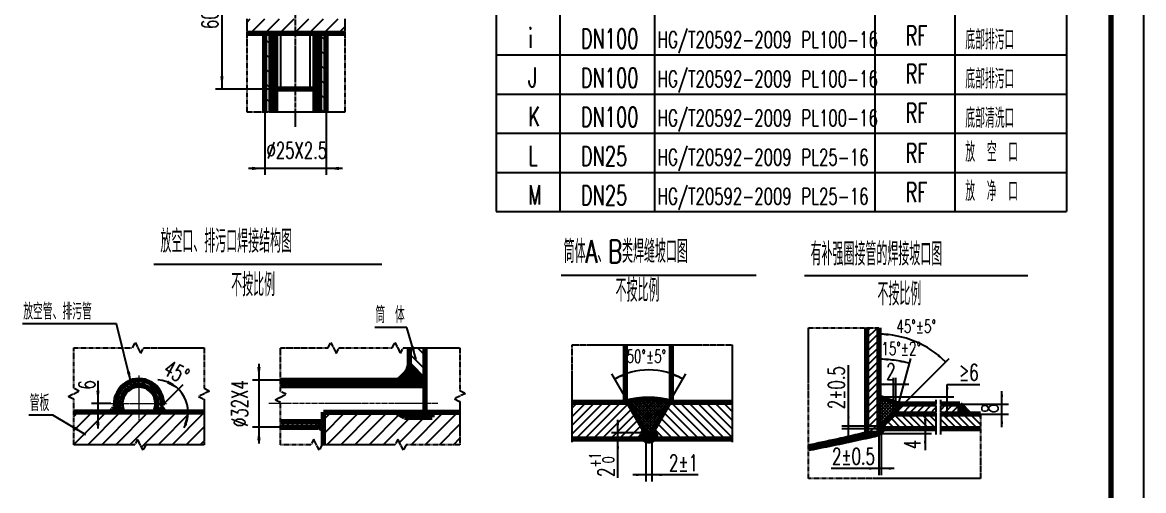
# Model space of a CAD drawing. Header units: millimetres. Extents: x -5940 to 5940, y -8410 to 8410.
# Drawn here: x -932 to 5940, y -3054 to -185 of the extents above; entities that cross this region are included whole.
import ezdxf

# ---------------------------------------------------------------- set-up
doc = ezdxf.new("R2010")
doc.units = ezdxf.units.MM
doc.linetypes.add('EB_DASHDOT', pattern=[39, 30, -3, 3, -3])
doc.linetypes.add('EB_DASHDOTDOT', pattern=[45, 30, -3, 3, -3, 3, -3])
doc.layers.get('0').update_dxf_attribs({"lineweight": 0})
for name, color, linetype, lineweight in [('3中心线层', 1, 'EB_DASHDOT', 0), ('5剖面线层', 2, 'Continuous', 0), ('CAXA0', 7, 'Continuous', 70), ('CAXA1', 1, 'EB_DASHDOT', 25), ('CAXA3', 4, 'Continuous', 25), ('CAXA4', 3, 'Continuous', 25), ('CAXA5', 51, 'Continuous', 25), ('CAXA7', 150, 'EB_DASHDOTDOT', 25)]:
    doc.layers.add(name, color=color, linetype=linetype, lineweight=lineweight)
doc.styles.add('机械', font='txt', dxfattribs={"width": 0.667, "bigfont": 'gbcbig.shx'})
doc.dimstyles.new('机械(4)', dxfattribs={"dimscale": 20, "dimtxt": 4, "dimasz": 3, "dimexe": 2, "dimexo": 0, "dimtad": 1, "dimdec": 1, "dimdsep": 46, "dimtxsty": '机械', "dimcen": 0, "dimdle": 4, "dimclrd": 256, "dimclre": 256, "dimclrt": 3, "dimaunit": 1, "dimazin": 2, "dimtfac": 1, "dimtdec": 3, "dimtmove": 0, "dimatfit": 3, "dimfxl": 0, "dimtolj": 1, "dimtzin": 0, "dimarcsym": 0})
doc.dimstyles.new('机械(5)', dxfattribs={"dimscale": 20, "dimtxt": 5, "dimasz": 4, "dimexe": 2, "dimexo": 0, "dimtad": 1, "dimdec": 1, "dimdsep": 46, "dimtxsty": '机械', "dimcen": 0, "dimdle": 5, "dimclrd": 256, "dimclre": 256, "dimclrt": 3, "dimazin": 2, "dimtfac": 1, "dimtdec": 3, "dimtmove": 0, "dimatfit": 3, "dimfxl": 0, "dimtolj": 1, "dimtzin": 0, "dimarcsym": 0})

# ---------------------------------------------------------------- blocks, each defined once
blk = doc.blocks.new('CAXBLOCK15', base_point=(-6427.1, -7321.5))
at = {"layer": '5剖面线层', "linetype": 'Continuous', "lineweight": 0}
for p, q in [((884.6, -2665.8), (883.5, -2664.7)), ((887.7, -2666.7), (913.1, -2641.3)), ((897.6, -2670.2), (887.8, -2660.4)), ((913.1, -2677.1), (892.1, -2656.1)), ((894.2, -2668.8), (913.1, -2649.9)), ((913.1, -2668.4), (896.4, -2651.8)), ((900.2, -2671.4), (913.1, -2658.5)), ((913.1, -2659.8), (900.7, -2647.4)), ((913.1, -2651.2), (905, -2643.1)), ((905.4, -2674.8), (913.1, -2667.1)), ((913.1, -2642.6), (909.3, -2638.8)), ((910.1, -2678.8), (913.1, -2675.8))]:
    blk.add_line(p, q, dxfattribs=at)
blk = doc.blocks.new('CAXBLOCK16')
at = {"layer": 'CAXA0', "color": 0, "linetype": 'Continuous', "lineweight": 25}
for p, q in [((658, -2410.9), (650.9, -2403.9)), ((686.7, -2410.9), (653.1, -2377.3)), ((715.4, -2410.9), (681.8, -2377.3)), ((744.2, -2410.9), (710.6, -2377.3)), ((772.9, -2410.9), (739.3, -2377.3)), ((801.7, -2410.9), (768.1, -2377.3)), ((830.4, -2410.9), (796.8, -2377.3)), ((859.1, -2410.9), (825.5, -2377.3)), ((887.9, -2410.9), (854.3, -2377.3)), ((916.6, -2410.9), (883, -2377.3)), ((945.3, -2410.9), (911.7, -2377.3)), ((974.1, -2410.9), (940.5, -2377.3)), ((1002.8, -2410.9), (969.2, -2377.3)), ((1031.6, -2410.9), (998, -2377.3)), ((1060.3, -2410.9), (1026.7, -2377.3)), ((1089, -2410.9), (1055.4, -2377.3)), ((1117.8, -2410.9), (1084.2, -2377.3)), ((1146.5, -2410.9), (1112.9, -2377.3)), ((1175.2, -2410.9), (1141.6, -2377.3)), ((1204, -2410.9), (1170.4, -2377.3)), ((1232.7, -2410.9), (1199.1, -2377.3)), ((1261.4, -2410.9), (1227.8, -2377.3)), ((1290.2, -2410.9), (1256.6, -2377.3)), ((1318.9, -2410.9), (1285.3, -2377.3)), ((1347.7, -2410.9), (1314.1, -2377.3)), ((1376.4, -2410.9), (1342.8, -2377.3)), ((1405.1, -2410.9), (1371.5, -2377.3)), ((1433.9, -2410.9), (1400.3, -2377.3)), ((1462.6, -2410.9), (1429, -2377.3)), ((1491.3, -2410.9), (1457.7, -2377.3)), ((1520.1, -2410.9), (1486.5, -2377.3)), ((1537.1, -2399.2), (1515.2, -2377.3)), ((682.5, -2665.3), (650.9, -2633.8)), ((653.7, -2665.3), (650.9, -2662.5)), ((711.2, -2665.3), (677.6, -2631.7)), ((740, -2665.3), (706.4, -2631.7)), ((768.7, -2665.3), (735.1, -2631.7)), ((797.4, -2665.3), (763.8, -2631.7)), ((826.2, -2665.3), (792.6, -2631.7)), ((854.9, -2665.3), (821.3, -2631.7)), ((883.2, -2664.9), (850, -2631.7)), ((897.6, -2650.6), (878.8, -2631.7)), ((912, -2636.2), (907.5, -2631.7))]:
    blk.add_line(p, q, dxfattribs=at)
blk = doc.blocks.new('*D35')
at = {"layer": 'CAXA4', "linetype": 'Continuous', "lineweight": 25}
blk.add_hatch(color=131, dxfattribs=at).paths.add_polyline_path([(1481.3, -2250.3), (1468.7, -2170.6), (1449.4, -2176.2)], flags=0)
at = {"layer": 'CAXA4', "color": 131, "linetype": 'Continuous', "lineweight": 25}
for p, q in [((1424.9, -2055.4), (1227.5, -2055.4)), ((1481.3, -2250.3), (1424.9, -2055.4))]:
    blk.add_line(p, q, dxfattribs=at)
at = {"layer": 'CAXA4', "color": 3, "linetype": 'Continuous', "lineweight": 25, "insert": (1232.5, -1926.8), "char_height": 100, "attachment_point": 1, "style": '机械'}
blk.add_mtext('筒 体', dxfattribs=at)
blk = doc.blocks.new('*D36')
at = {"layer": 'CAXA4', "linetype": 'Continuous', "lineweight": 25}
for points in [[(518, -2377.3), (508, -2297.3), (528, -2297.3)], [(518, -2665.3), (508, -2745.3), (528, -2745.3)]]:
    blk.add_hatch(color=131, dxfattribs=at).paths.add_polyline_path(points, flags=0)
at = {"layer": 'CAXA4', "color": 131, "linetype": 'Continuous', "lineweight": 25}
for p, q in [((518, -2277.3), (518, -2765.3)), ((650.9, -2377.3), (478, -2377.3)), ((882.8, -2665.3), (478, -2665.3))]:
    blk.add_line(p, q, dxfattribs=at)
at = {"layer": 'CAXA4', "color": 3, "linetype": 'Continuous', "lineweight": 25, "insert": (349.9, -2664.5), "char_height": 100, "attachment_point": 1, "rotation": 90, "style": '机械'}
blk.add_mtext('{%%C}32X4', dxfattribs=at)
blk = doc.blocks.new('CAXBLOCK17')
at = {"layer": 'CAXA0', "color": 0, "linetype": 'Continuous', "lineweight": 25}
for p, q in [((913.1, -2707.8), (1046.7, -2574.1)), ((913.1, -2621.5), (960.5, -2574.1)), ((934.2, -2772.8), (1132.9, -2574.1)), ((1020.4, -2772.8), (1219.1, -2574.1)), ((1106.6, -2772.8), (1305.3, -2574.1)), ((1192.8, -2772.8), (1379.2, -2586.5)), ((1279.1, -2772.8), (1447.4, -2604.5)), ((1379.4, -2758.7), (1533.6, -2604.5)), ((1451.5, -2772.8), (1650.2, -2574.1)), ((1537.7, -2772.8), (1736.4, -2574.1)), ((1623.9, -2772.8), (1750.3, -2646.4)), ((1710.1, -2772.8), (1750.3, -2732.6))]:
    blk.add_line(p, q, dxfattribs=at)
blk = doc.blocks.new('CAXBLOCK18', base_point=(-6601.2, -7321.5))
at = {"layer": '5剖面线层', "linetype": 'Continuous', "lineweight": 0}
for p, q in [((-392.2, -2574.1), (-355.3, -2537.2)), ((-383.6, -2574.1), (-351, -2541.5)), ((-329.5, -2574.1), (-365, -2538.6)), ((-364.6, -2537.9), (-359.6, -2532.9)), ((-320.9, -2574.1), (-362.1, -2532.9)), ((-116.3, -2574.1), (-73.8, -2531.6)), ((-107.7, -2574.1), (-70.9, -2537.3)), ((-45, -2574.1), (-80.9, -2538.2)), ((-68.4, -2542.1), (-76.6, -2533.9)), ((-389.9, -2574.1), (-391.4, -2572.5)), ((-381.2, -2574.1), (-387.1, -2568.3)), ((-372.6, -2574.1), (-382.9, -2563.9)), ((-364, -2574.1), (-378.8, -2559.3)), ((-375, -2574.1), (-346.7, -2545.8)), ((-355.4, -2574.1), (-374.9, -2554.6)), ((-346.8, -2574.1), (-371.3, -2549.6)), ((-338.1, -2574.1), (-368, -2544.3)), ((-366.3, -2574.1), (-342.4, -2550.1)), ((-357.7, -2574.1), (-338, -2554.4)), ((-349.1, -2574.1), (-333.7, -2558.8)), ((-340.5, -2574.1), (-329.4, -2563.1)), ((-331.9, -2574.1), (-325.1, -2567.4)), ((-323.2, -2574.1), (-320.8, -2571.7)), ((-114, -2574.1), (-115.4, -2572.7)), ((-105.4, -2574.1), (-111.1, -2568.4)), ((-96.8, -2574.1), (-106.8, -2564.1)), ((-88.1, -2574.1), (-102.5, -2559.8)), ((-99.1, -2574.1), (-67.9, -2543)), ((-79.5, -2574.1), (-98.2, -2555.5)), ((-70.9, -2574.1), (-93.9, -2551.1)), ((-90.5, -2574.1), (-64.7, -2548.4)), ((-62.3, -2574.1), (-89.6, -2546.8)), ((-53.6, -2574.1), (-85.2, -2542.5)), ((-81.9, -2574.1), (-61.2, -2553.5)), ((-73.2, -2574.1), (-57.4, -2558.3)), ((-64.6, -2574.1), (-53.4, -2562.9)), ((-56, -2574.1), (-49.1, -2567.2)), ((-47.4, -2574.1), (-44.8, -2571.5))]:
    blk.add_line(p, q, dxfattribs=at)
blk = doc.blocks.new('CAXBLOCK19')
at = {"layer": 'CAXA0', "color": 0, "linetype": 'Continuous', "lineweight": 25}
for p, q in [((-617.4, -2772.7), (-418.9, -2574.1)), ((-617.4, -2686.5), (-505.1, -2574.1)), ((-617.4, -2600.3), (-591.3, -2574.1)), ((-531.4, -2772.8), (-332.6, -2574.1)), ((-445.2, -2772.8), (-246.4, -2574.1)), ((-358.9, -2772.8), (-160.2, -2574.1)), ((-272.7, -2772.8), (-74, -2574.1)), ((-201.5, -2787.8), (12.2, -2574.1)), ((-100.3, -2772.8), (98.4, -2574.1)), ((-14.1, -2772.8), (182.2, -2576.5)), ((72.1, -2772.8), (182.2, -2662.7)), ((158.3, -2772.8), (182.2, -2748.9))]:
    blk.add_line(p, q, dxfattribs=at)
blk = doc.blocks.new('CAXBLOCK20')
at = {"layer": 'CAXA0', "color": 0, "linetype": 'Continuous', "lineweight": 25}
for p, q in [((-274.5, -2426.7), (-298.8, -2402.4)), ((-255.1, -2417.5), (-280.7, -2391.9)), ((-231.9, -2411.9), (-260.1, -2383.7)), ((-217.6, -2397.4), (-236.5, -2378.6)), ((-203.2, -2411.9), (-217.6, -2397.4)), ((-157.8, -2428.5), (-208.7, -2377.6)), ((-80.6, -2477), (-173.3, -2384.3)), ((-324.1, -2492.1), (-350.5, -2465.8)), ((-316.1, -2471.4), (-340.8, -2446.7)), ((-304.9, -2453.8), (-328.8, -2429.9)), ((-291.1, -2438.9), (-314.9, -2415.1)), ((-73.9, -2512.4), (-124.8, -2461.5)), ((-352.4, -2521.3), (-361.3, -2512.4)), ((-327.9, -2517), (-357.6, -2487.4)), ((-324.4, -2549.3), (-352.4, -2521.3)), ((-93.7, -2521.3), (-108.2, -2506.9)), ((-93.3, -2550.5), (-108.1, -2535.6)), ((-78.9, -2536.2), (-93.7, -2521.3)), ((-107.6, -2564.9), (-113.8, -2558.8))]:
    blk.add_line(p, q, dxfattribs=at)
blk = doc.blocks.new('*D41')
at = {"layer": 'CAXA4', "linetype": 'Continuous', "lineweight": 25}
for points in [[(24.9, -2432.9), (-37.6, -2379.8), (-45.1, -2398.3)], [(83.3, -2574.1), (76.7, -2655.9), (58.3, -2648.1)]]:
    blk.add_hatch(color=131, dxfattribs=at).paths.add_polyline_path(points, flags=0)
at = {"layer": 'CAXA4', "color": 131, "linetype": 'Continuous', "lineweight": 25}
blk.add_line((-73.8, -2531.6), (53.1, -2404.6), dxfattribs=at)
blk.add_arc((-116.3, -2574.1), 199.7, 331.30658, 85.50736, dxfattribs=at)
at = {"layer": 'CAXA4', "color": 3, "linetype": 'Continuous', "lineweight": 25, "insert": (-29.3, -2248.6), "char_height": 100, "attachment_point": 1, "rotation": 331.5522, "style": '机械'}
blk.add_mtext('45{%%D}', dxfattribs=at)
blk = doc.blocks.new('*D42')
at = {"layer": 'CAXA4', "linetype": 'Continuous', "lineweight": 25}
blk.add_hatch(color=131, dxfattribs=at).paths.add_polyline_path([(-542.8, -2711.7), (-606.3, -2662), (-616.6, -2679.2)], flags=0)
at = {"layer": 'CAXA4', "color": 131, "linetype": 'Continuous', "lineweight": 25}
for p, q in [((-744.3, -2591.2), (-891.6, -2591.2)), ((-542.8, -2711.7), (-744.3, -2591.2))]:
    blk.add_line(p, q, dxfattribs=at)
at = {"layer": 'CAXA4', "color": 3, "linetype": 'Continuous', "lineweight": 25, "insert": (-886.6, -2467), "char_height": 100, "attachment_point": 1, "style": '机械'}
blk.add_mtext('管板', dxfattribs=at)
blk = doc.blocks.new('*D43')
at = {"layer": 'CAXA4', "linetype": 'Continuous', "lineweight": 25}
for points in [[(-468.7, -2521.3), (-478.7, -2441.3), (-458.7, -2441.3)], [(-468.7, -2574.1), (-478.7, -2654.1), (-458.7, -2654.1)]]:
    blk.add_hatch(color=131, dxfattribs=at).paths.add_polyline_path(points, flags=0)
at = {"layer": 'CAXA4', "color": 131, "linetype": 'Continuous', "lineweight": 25}
for p, q in [((-468.7, -2382.5), (-468.7, -2674.1)), ((-390.4, -2521.3), (-508.7, -2521.3)), ((-617.4, -2574.1), (-428.7, -2574.1))]:
    blk.add_line(p, q, dxfattribs=at)
at = {"layer": 'CAXA4', "color": 3, "linetype": 'Continuous', "lineweight": 25, "insert": (-585.8, -2435.1), "char_height": 100, "attachment_point": 1, "rotation": 90, "style": '机械'}
blk.add_mtext('6', dxfattribs=at)
blk = doc.blocks.new('CAXBLOCK21', base_point=(-6427.1, -7321.5))
at = {"layer": '5剖面线层', "linetype": 'Continuous', "lineweight": 0}
for p, q in [((1383.9, -2377.3), (1458.9, -2302.4)), ((1392.6, -2377.3), (1463.2, -2306.7)), ((1401.2, -2377.3), (1467.5, -2311)), ((1409.8, -2377.3), (1471.8, -2315.3)), ((1415.9, -2336.8), (1454.6, -2298)), ((1458.2, -2377.3), (1416.6, -2335.7)), ((1418.4, -2377.3), (1476.1, -2319.6)), ((1466.8, -2377.3), (1420.2, -2330.7)), ((1475.5, -2377.3), (1423.4, -2325.3)), ((1484.1, -2377.3), (1426.6, -2319.8)), ((1427, -2377.3), (1480.5, -2323.9)), ((1428.7, -2315.4), (1450.3, -2293.7)), ((1492.7, -2377.3), (1429.3, -2313.9)), ((1501.3, -2377.3), (1432.1, -2308.1)), ((1509.9, -2377.3), (1434.4, -2301.8)), ((1435, -2300.4), (1446, -2289.4)), ((1435.7, -2377.3), (1484.8, -2328.2)), ((1518.6, -2377.3), (1436.8, -2295.6)), ((1527.2, -2377.3), (1439.2, -2289.4)), ((1440.4, -2286.4), (1441.7, -2285.1)), ((1444.3, -2377.3), (1489.1, -2332.5)), ((1375.3, -2377.3), (1386, -2366.6)), ((1380.6, -2377.3), (1377.2, -2373.9)), ((1389.2, -2377.3), (1381.9, -2370)), ((1397.9, -2377.3), (1386.6, -2366.1)), ((1406.5, -2377.3), (1391.2, -2362)), ((1415.1, -2377.3), (1395.8, -2358)), ((1423.7, -2377.3), (1400.3, -2353.9)), ((1432.4, -2377.3), (1404.7, -2349.6)), ((1441, -2377.3), (1408.8, -2345.2)), ((1449.6, -2377.3), (1412.8, -2340.5)), ((1452.9, -2377.3), (1493.4, -2336.8)), ((1461.5, -2377.3), (1497.7, -2341.2)), ((1470.1, -2377.3), (1502, -2345.5)), ((1478.8, -2377.3), (1506.3, -2349.8)), ((1487.4, -2377.3), (1510.6, -2354.1)), ((1496, -2377.3), (1514.9, -2358.4)), ((1504.6, -2377.3), (1519.2, -2362.7)), ((1513.3, -2377.3), (1523.6, -2367)), ((1521.9, -2377.3), (1527.9, -2371.3)), ((1530.5, -2377.3), (1532.2, -2375.6))]:
    blk.add_line(p, q, dxfattribs=at)
blk = doc.blocks.new('CAXBLOCK22')
at = {"layer": 'CAXA0', "color": 0, "linetype": 'Continuous', "lineweight": 25}
for p, q in [((1537.1, -2226.8), (1490.6, -2180.2)), ((1537.1, -2313), (1441.1, -2217))]:
    blk.add_line(p, q, dxfattribs=at)
blk = doc.blocks.new('*D47')
at = {"layer": 'CAXA4', "linetype": 'Continuous', "lineweight": 25}
for points in [[(554.6, -1079.9), (474.6, -1069.9), (474.6, -1089.9)], [(929.6, -1079.9), (1009.6, -1069.9), (1009.6, -1089.9)]]:
    blk.add_hatch(color=131, dxfattribs=at).paths.add_polyline_path(points, flags=0)
at = {"layer": 'CAXA4', "color": 131, "linetype": 'Continuous', "lineweight": 25}
for p, q in [((554.6, -734), (554.6, -1119.9)), ((929.6, -734), (929.6, -1119.9)), ((1029.6, -1079.9), (454.6, -1079.9))]:
    blk.add_line(p, q, dxfattribs=at)
at = {"layer": 'CAXA4', "color": 3, "linetype": 'Continuous', "lineweight": 25, "insert": (564.5, -919.8), "char_height": 100, "attachment_point": 1, "rotation": 0.00061, "style": '机械'}
blk.add_mtext('{%%C}25X2.5', dxfattribs=at)
blk = doc.blocks.new('CAXBLOCK23')
at = {"layer": 'CAXA0', "color": 0, "linetype": 'Continuous', "lineweight": 25}
for p, q in [((443.6, -185), (464.6, -164)), ((464.4, -254), (554.4, -164)), ((554.2, -254), (644.2, -164)), ((644, -254), (734, -164)), ((742.1, -245.8), (823.8, -164)), ((823.6, -254), (913.6, -164)), ((913.4, -254), (1003.4, -164)), ((733.8, -254), (742.1, -245.8)), ((1003.2, -254), (1046.3, -210.9))]:
    blk.add_line(p, q, dxfattribs=at)
blk = doc.blocks.new('CAXBLOCK24')
at = {"layer": 'CAXA0', "color": 0, "linetype": 'Continuous', "lineweight": 25}
for p, q in [((929.6, -300.9), (892.1, -263.4)), ((592.1, -322.7), (554.6, -285.2)), ((592.1, -412.5), (554.6, -375)), ((929.6, -390.7), (892.1, -353.2)), ((592.1, -502.3), (554.6, -464.8)), ((929.6, -480.6), (892.1, -443.1)), ((929.6, -570.4), (892.1, -532.9)), ((592.1, -592.1), (554.6, -554.6)), ((592.1, -681.9), (554.6, -644.4)), ((929.6, -660.2), (892.1, -622.7)), ((913.6, -734), (892.1, -712.5))]:
    blk.add_line(p, q, dxfattribs=at)
blk = doc.blocks.new('CAXBLOCK25', base_point=(5740, -8210))
at = {"layer": 'CAXA0', "linetype": 'Continuous', "lineweight": 70}
blk.add_line((5740, 8210), (5740, -8210), dxfattribs=at)
at = {"layer": 'CAXA3', "linetype": 'Continuous', "lineweight": 25}
blk.add_line((5940, 8410), (5940, -8410), dxfattribs=at)
blk = doc.blocks.new('*D103')
at = {"layer": 'CAXA4', "linetype": 'Continuous', "lineweight": 25}
for points in [[(291.3, 248.5), (281.3, 168.5), (301.3, 168.5)], [(291.3, -595), (281.3, -515), (301.3, -515)]]:
    blk.add_hatch(color=131, dxfattribs=at).paths.add_polyline_path(points, flags=0)
at = {"layer": 'CAXA4', "color": 131, "linetype": 'Continuous', "lineweight": 25}
for p, q in [((652.1, 248.5), (251.3, 248.5)), ((291.3, 248.5), (291.3, -595)), ((622.1, -595), (251.3, -595))]:
    blk.add_line(p, q, dxfattribs=at)
at = {"layer": 'CAXA4', "color": 3, "linetype": 'Continuous', "lineweight": 25, "insert": (167.7, -225.9), "char_height": 100, "attachment_point": 1, "rotation": 89.99971, "style": '机械'}
blk.add_mtext('60', dxfattribs=at)
blk = doc.blocks.new('*D452')
at = {"layer": 'CAXA4', "linetype": 'Continuous', "lineweight": 25}
blk.add_hatch(color=131, dxfattribs=at).paths.add_polyline_path([(-262.7, -2403.8), (-272.5, -2323.7), (-291.9, -2328.6)], flags=0)
at = {"layer": 'CAXA4', "color": 131, "linetype": 'Continuous', "lineweight": 25}
for p, q in [((-355.7, -2032.4), (-931.5, -2032.4)), ((-262.7, -2403.8), (-355.7, -2032.4))]:
    blk.add_line(p, q, dxfattribs=at)
at = {"layer": 'CAXA4', "color": 3, "linetype": 'Continuous', "lineweight": 25, "insert": (-926.5, -1906.6), "char_height": 100, "attachment_point": 1, "style": '机械'}
blk.add_mtext('放空管、排污管', dxfattribs=at)
blk = doc.blocks.new('CAXBLOCK350')
at = {"layer": 'CAXA0', "color": 0, "linetype": 'Continuous', "lineweight": 25}
for p, q in [((2437.6, -2706.6), (2632.1, -2512.1)), ((2437.6, -2653.6), (2579.1, -2512.1)), ((2437.6, -2600.5), (2526, -2512.1)), ((2437.6, -2547.5), (2473, -2512.1)), ((2460.1, -2737.1), (2685.1, -2512.1)), ((2513.2, -2737.1), (2738.2, -2512.1)), ((2566.2, -2737.1), (2784.4, -2518.9)), ((2619.2, -2737.1), (2803.9, -2552.5)), ((2672.3, -2737.1), (2823.3, -2586.1)), ((2725.3, -2737.1), (2842.7, -2619.7)), ((2778.3, -2737.1), (2862.1, -2653.3)), ((2831.4, -2737.1), (2870.1, -2698.4)), ((2877.7, -2690.7), (2881.5, -2687))]:
    blk.add_line(p, q, dxfattribs=at)
blk = doc.blocks.new('CAXBLOCK351')
at = {"layer": 'CAXA0', "color": 0, "linetype": 'Continuous', "lineweight": 25}
for p, q in [((3018, -2540.7), (3214.4, -2737.1)), ((3042.4, -2512.1), (3267.4, -2737.1)), ((3095.5, -2512.1), (3320.5, -2737.1)), ((3148.5, -2512.1), (3373.5, -2737.1)), ((3201.5, -2512.1), (3418.3, -2728.9)), ((3254.6, -2512.1), (3418.3, -2675.9)), ((3307.6, -2512.1), (3418.3, -2622.8)), ((3360.6, -2512.1), (3418.3, -2569.8)), ((3413.6, -2512.1), (3418.3, -2516.8)), ((2979.2, -2608), (3108.3, -2737.1)), ((2998.6, -2574.3), (3161.4, -2737.1)), ((2940.4, -2675.2), (3002.3, -2737.1)), ((2959.8, -2641.6), (3055.3, -2737.1)), ((2944.4, -2732.3), (2949.2, -2737.1))]:
    blk.add_line(p, q, dxfattribs=at)
blk = doc.blocks.new('CAXBLOCK352')
at = {"layer": 'CAXA0', "color": 0, "linetype": 'Continuous', "lineweight": 25}
for p, q in [((2775, -2512.1), (2778.4, -2508.7)), ((2941.9, -2672.5), (2778.2, -2508.8)), ((2784.7, -2519.3), (2800, -2504)), ((2790.8, -2530), (2820.4, -2500.4)), ((2948.1, -2661.8), (2791.9, -2505.7)), ((2797, -2540.6), (2840, -2497.7)), ((2803.2, -2551.3), (2858.8, -2495.7)), ((2954.2, -2651.2), (2805.9, -2502.9)), ((2809.3, -2562), (2876.9, -2494.5)), ((2815.5, -2572.7), (2894.3, -2493.8)), ((2960.4, -2640.5), (2820.3, -2500.4)), ((2821.7, -2583.3), (2911.3, -2493.7)), ((2827.8, -2594), (2927.7, -2494.1)), ((2834, -2604.7), (2943.7, -2495)), ((2966.6, -2629.8), (2835, -2498.3)), ((2840.2, -2615.4), (2959.2, -2496.3)), ((2846.3, -2626), (2974.3, -2498)), ((2972.7, -2619.1), (2850.1, -2496.5)), ((2852.5, -2636.7), (2989.1, -2500.1)), ((2858.6, -2647.4), (3003.5, -2502.5)), ((2864.8, -2658.1), (3017.6, -2505.2)), ((2978.9, -2608.5), (2865.6, -2495.2)), ((2871, -2668.7), (3031.4, -2508.3)), ((2877.1, -2679.4), (3021, -2535.5)), ((2985.1, -2597.8), (2881.5, -2494.2)), ((2991.2, -2587.1), (2897.9, -2493.7)), ((2997.4, -2576.4), (2914.7, -2493.8)), ((3003.6, -2565.8), (2932.1, -2494.3)), ((3009.7, -2555.1), (2950.1, -2495.5)), ((3015.9, -2544.4), (2968.8, -2497.3)), ((3022, -2533.7), (2988.2, -2499.9)), ((3028.2, -2523.1), (3008.6, -2503.4)), ((3034.4, -2512.4), (3029.9, -2508)), ((3044.4, -2512.1), (3044.9, -2511.7)), ((2935.8, -2683.2), (2802.2, -2549.7)), ((2929.6, -2693.9), (2825.2, -2589.5)), ((2883.3, -2690.1), (2998, -2575.4)), ((2926.3, -2707.4), (2848.2, -2629.3)), ((2926.3, -2724.2), (2871.2, -2669.2)), ((2888.8, -2701.4), (2975, -2615.2)), ((2888.8, -2718.3), (2952, -2655)), ((2888.6, -2737.1), (2865, -2713.5)), ((2866, -2707.4), (2883.3, -2690.1)), ((2866.4, -2723.8), (2888.8, -2701.4)), ((2888.8, -2720.4), (2868.8, -2700.4)), ((2872.6, -2734.4), (2888.8, -2718.3)), ((2888.8, -2703.6), (2876.7, -2691.5)), ((2882, -2741.9), (2886.8, -2737.1)), ((2886.8, -2737.1), (2888.8, -2735.1)), ((2899.9, -2748.4), (2888.6, -2737.1)), ((2888.8, -2735.1), (2929, -2694.9)), ((2922.3, -2737.1), (2888.8, -2703.6)), ((2905.5, -2737.1), (2888.8, -2720.4)), ((2893.7, -2747), (2903.6, -2737.1)), ((2903.6, -2737.1), (2926.3, -2714.4)), ((2916.6, -2748.2), (2905.5, -2737.1)), ((2908.6, -2749), (2920.5, -2737.1)), ((2920.5, -2737.1), (2926.3, -2731.3)), ((2929.3, -2744.1), (2922.3, -2737.1)), ((2926.3, -2714.4), (2943.9, -2696.8)), ((2947, -2728.1), (2926.3, -2707.4)), ((2926.3, -2731.3), (2949.4, -2708.1)), ((2939.1, -2737.1), (2926.3, -2724.2)), ((2929, -2694.9), (2934.7, -2689.2)), ((2950.2, -2714.5), (2929.6, -2693.9)), ((2931.4, -2743), (2937.3, -2737.1)), ((2937.3, -2737.1), (2947.7, -2726.7)), ((2939.6, -2737.5), (2939.1, -2737.1))]:
    blk.add_line(p, q, dxfattribs=at)
blk = doc.blocks.new('CAXBLOCK353')
at = {"layer": 'CAXA4', "color": 3, "attachment_point": 1, "rotation": 90, "style": '机械'}
for s, insert, char_height in [('+1', (2542.9, -2913.2), 70.71), ('0', (2623.7, -2885.9), 70.7), ('2', (2594.4, -2970.8), 100)]:
    blk.add_mtext(s, dxfattribs=dict(at, insert=insert, char_height=char_height))
blk = doc.blocks.new('*D482')
at = {"layer": 'CAXA4', "linetype": 'Continuous', "lineweight": 25}
for points in [[(2718, -2699.6), (2725.5, -2639.6), (2710.5, -2639.6)], [(2718, -2737.1), (2725.5, -2797.1), (2710.5, -2797.1)]]:
    blk.add_hatch(color=131, dxfattribs=at).paths.add_polyline_path(points, flags=0)
at = {"layer": 'CAXA4', "color": 131, "linetype": 'Continuous', "lineweight": 25}
for p, q in [((2718, -2975.8), (2718, -2619.6)), ((2888.8, -2699.6), (2678, -2699.6)), ((2888.8, -2737.1), (2678, -2737.1))]:
    blk.add_line(p, q, dxfattribs=at)
at = {"layer": 'CAXA4', "color": 3, "linetype": 'Continuous', "lineweight": 25}
blk.add_blockref('CAXBLOCK353', (0, 0), dxfattribs=at)
blk = doc.blocks.new('CAXBLOCK354')
at = {"layer": 'CAXA4', "insert": (2771, -2191.3), "char_height": 80, "attachment_point": 1, "style": '机械'}
blk.add_mtext('50{%%D}{%%P}5{%%D}', dxfattribs=at)
blk = doc.blocks.new('CAXBLOCK355')
at = {"layer": 'CAXA4', "color": 3, "insert": (3031.4, -2834.4), "char_height": 100, "attachment_point": 1, "style": '机械'}
blk.add_mtext('2{%%P}1', dxfattribs=at)
blk = doc.blocks.new('*D485')
at = {"layer": 'CAXA4', "linetype": 'Continuous', "lineweight": 25}
for points in [[(2888.8, -2958), (2828.8, -2950.5), (2828.8, -2965.5)], [(2926.3, -2958), (2986.3, -2950.5), (2986.3, -2965.5)]]:
    blk.add_hatch(color=131, dxfattribs=at).paths.add_polyline_path(points, flags=0)
at = {"layer": 'CAXA4', "color": 131, "linetype": 'Continuous', "lineweight": 25}
for p, q in [((2888.8, -2699.6), (2888.8, -2998)), ((2926.3, -2699.6), (2926.3, -2998)), ((3209.9, -2958), (2808.8, -2958))]:
    blk.add_line(p, q, dxfattribs=at)
at = {"layer": 'CAXA4', "color": 3, "linetype": 'Continuous', "lineweight": 25}
blk.add_blockref('CAXBLOCK355', (0, 0), dxfattribs=at)
blk = doc.blocks.new('CAXBLOCK356')
at = {"layer": 'CAXA0', "color": 0, "linetype": 'Continuous', "lineweight": 25}
for p, q in [((4241.9, -2122), (4308.2, -2055.8)), ((4241.9, -2079.6), (4265.7, -2055.8)), ((4241.9, -2164.4), (4316.9, -2089.4)), ((4241.9, -2206.9), (4316.9, -2131.9)), ((4241.9, -2249.3), (4316.9, -2174.3)), ((4241.9, -2291.7), (4316.9, -2216.7)), ((4241.9, -2334.2), (4316.9, -2259.2)), ((4241.9, -2376.6), (4316.9, -2301.6)), ((4241.9, -2419), (4316.9, -2344)), ((4241.9, -2461.4), (4316.9, -2386.4)), ((4241.9, -2503.9), (4316.9, -2428.9)), ((4241.9, -2546.3), (4316.9, -2471.3)), ((4241.9, -2588.7), (4316.9, -2513.7)), ((4241.9, -2631.1), (4316.9, -2556.1)), ((4241.9, -2673.6), (4316.9, -2598.6)), ((4252.7, -2705.2), (4316.9, -2641)), ((4295.1, -2705.2), (4316.9, -2683.4))]:
    blk.add_line(p, q, dxfattribs=at)
blk = doc.blocks.new('CAXBLOCK357')
at = {"layer": 'CAXA0', "color": 0, "linetype": 'Continuous', "lineweight": 25}
for p, q in [((4316.9, -2492.3), (4325.8, -2483.5)), ((4316.9, -2512.5), (4340.5, -2489)), ((4316.9, -2532.8), (4355.2, -2494.5)), ((4405.3, -2586.8), (4316.9, -2498.4)), ((4316.9, -2553), (4370, -2499.9)), ((4316.9, -2573.2), (4384.7, -2505.4)), ((4316.9, -2593.4), (4399.4, -2510.9)), ((4316.9, -2613.6), (4414.1, -2516.4)), ((4395.2, -2596.9), (4316.9, -2518.6)), ((4316.9, -2633.8), (4428.9, -2521.8)), ((4316.9, -2654), (4435.2, -2535.7)), ((4385.1, -2607), (4316.9, -2538.8)), ((4422.4, -2583.7), (4320.1, -2481.4)), ((4426.6, -2567.7), (4352.3, -2493.4)), ((4430.9, -2551.8), (4384.5, -2505.3)), ((4435.2, -2535.8), (4416.6, -2517.3)), ((4375, -2617.1), (4316.9, -2559.1)), ((4316.9, -2674.2), (4427.8, -2563.3)), ((4364.9, -2627.2), (4316.9, -2579.3)), ((4354.8, -2637.4), (4316.9, -2599.5)), ((4344.7, -2647.5), (4316.9, -2619.7)), ((4334.6, -2657.6), (4316.9, -2639.9)), ((4331.9, -2675.1), (4316.9, -2660.1)), ((4316.9, -2694.4), (4336.1, -2675.2)), ((4339.5, -2682.7), (4332.1, -2675.2)), ((4329.4, -2692.8), (4316.9, -2680.3)), ((4319.3, -2702.9), (4316.9, -2700.5))]:
    blk.add_line(p, q, dxfattribs=at)
blk = doc.blocks.new('CAXBLOCK358')
at = {"layer": 'CAXA0', "color": 0, "linetype": 'Continuous', "lineweight": 25}
for p, q in [((4868.5, -2585.2), (4813.1, -2529.9)), ((4813.1, -2541.7), (4821.4, -2533.5)), ((4813.1, -2561.9), (4831.5, -2543.6)), ((4848.3, -2585.2), (4813.1, -2550.1)), ((4813.1, -2582.1), (4841.6, -2553.7)), ((4828.1, -2585.2), (4813.1, -2570.3)), ((4830.2, -2585.2), (4851.7, -2563.8)), ((4850.4, -2585.2), (4861.8, -2573.9)), ((4870.6, -2585.2), (4871.9, -2584))]:
    blk.add_line(p, q, dxfattribs=at)
blk = doc.blocks.new('CAXBLOCK359')
at = {"layer": 'CAXA0', "color": 0, "linetype": 'Continuous', "lineweight": 25}
for p, q in [((4387, -2605.1), (4457.1, -2675.2)), ((4409.6, -2585.2), (4499.6, -2675.2)), ((4452, -2585.2), (4542, -2675.2)), ((4494.4, -2585.2), (4584.4, -2675.2)), ((4536.9, -2585.2), (4626.9, -2675.2)), ((4579.3, -2585.2), (4667.5, -2673.4)), ((4621.7, -2585.2), (4667.5, -2631)), ((4664.1, -2585.2), (4667.5, -2588.6)), ((4706.6, -2585.2), (4796.6, -2675.2)), ((4749, -2585.2), (4839, -2675.2)), ((4791.4, -2585.2), (4881.4, -2675.2)), ((4833.8, -2585.2), (4923.8, -2675.2)), ((4876.3, -2585.2), (4940.5, -2649.5)), ((4918.7, -2585.2), (4940.5, -2607.1)), ((4344.6, -2647.6), (4372.3, -2675.2)), ((4365.8, -2626.3), (4414.7, -2675.2)), ((4694.5, -2615.6), (4754.1, -2675.2)), ((4694.5, -2658.1), (4711.7, -2675.2))]:
    blk.add_line(p, q, dxfattribs=at)
blk = doc.blocks.new('CAXBLOCK360')
at = {"layer": 'CAXA0', "color": 0, "linetype": 'Continuous', "lineweight": 25}
for p, q in [((4424.4, -2575.9), (4475.1, -2525.2)), ((4457.5, -2585.2), (4517.5, -2525.2)), ((4500, -2585.2), (4560, -2525.2)), ((4542.4, -2585.2), (4602.4, -2525.2)), ((4584.8, -2585.2), (4644.8, -2525.2)), ((4694.5, -2560.4), (4729.7, -2525.2)), ((4712.1, -2585.2), (4772.1, -2525.2)), ((4754.5, -2585.2), (4813.1, -2526.6)), ((4627.2, -2585.2), (4667.5, -2545)), ((4797, -2585.2), (4813.1, -2569.1))]:
    blk.add_line(p, q, dxfattribs=at)
blk = doc.blocks.new('*D492')
at = {"layer": 'CAXA4', "linetype": 'Continuous', "lineweight": 25}
for points in [[(5071.9, -2525.2), (5079.4, -2465.2), (5064.4, -2465.2)], [(5071.9, -2585.2), (5079.4, -2645.2), (5064.4, -2645.2)]]:
    blk.add_hatch(color=131, dxfattribs=at).paths.add_polyline_path(points, flags=0)
at = {"layer": 'CAXA4', "color": 131, "linetype": 'Continuous', "lineweight": 25}
for p, q in [((5071.9, -2665.2), (5071.9, -2445.2)), ((4813.1, -2525.2), (5111.9, -2525.2)), ((4873.1, -2585.2), (5111.9, -2585.2))]:
    blk.add_line(p, q, dxfattribs=at)
at = {"layer": 'CAXA4', "color": 3, "linetype": 'Continuous', "lineweight": 25, "insert": (4948.3, -2579.1), "char_height": 100, "attachment_point": 1, "rotation": 90, "style": '机械'}
blk.add_mtext('8', dxfattribs=at)
blk = doc.blocks.new('CAXBLOCK361')
at = {"layer": 'CAXA4', "color": 3, "insert": (4007.5, -2555.1), "char_height": 100, "attachment_point": 1, "rotation": 90, "style": '机械'}
blk.add_mtext('2{%%P}0.5', dxfattribs=at)
blk = doc.blocks.new('*D493')
at = {"layer": 'CAXA4', "linetype": 'Continuous', "lineweight": 25}
for points in [[(4131.1, -2660.2), (4138.6, -2600.2), (4123.6, -2600.2)], [(4131.1, -2675.2), (4138.6, -2735.2), (4123.6, -2735.2)]]:
    blk.add_hatch(color=131, dxfattribs=at).paths.add_polyline_path(points, flags=0)
at = {"layer": 'CAXA4', "color": 131, "linetype": 'Continuous', "lineweight": 25}
for p, q in [((4131.1, -2755.2), (4131.1, -2285.2)), ((4331.9, -2660.2), (4091.1, -2660.2)), ((4331.9, -2675.2), (4091.1, -2675.2))]:
    blk.add_line(p, q, dxfattribs=at)
at = {"layer": 'CAXA4', "color": 3, "linetype": 'Continuous', "lineweight": 25}
blk.add_blockref('CAXBLOCK361', (0, 0), dxfattribs=at)
blk = doc.blocks.new('*D495')
at = {"layer": 'CAXA4', "linetype": 'Continuous', "lineweight": 25}
for points in [[(4600.7, -2675.2), (4593.2, -2615.2), (4608.2, -2615.2)], [(4600.7, -2705.2), (4593.2, -2765.2), (4608.2, -2765.2)]]:
    blk.add_hatch(color=131, dxfattribs=at).paths.add_polyline_path(points, flags=0)
at = {"layer": 'CAXA4', "color": 131, "linetype": 'Continuous', "lineweight": 25}
for p, q in [((4600.7, -2595.2), (4600.7, -2805.4)), ((4331.9, -2675.2), (4640.7, -2675.2)), ((4241.9, -2705.2), (4640.7, -2705.2))]:
    blk.add_line(p, q, dxfattribs=at)
at = {"layer": 'CAXA4', "color": 3, "linetype": 'Continuous', "lineweight": 25, "insert": (4473.4, -2800.4), "char_height": 100, "attachment_point": 1, "rotation": 90, "style": '机械'}
blk.add_mtext('4', dxfattribs=at)
blk = doc.blocks.new('CAXBLOCK362')
at = {"layer": 'CAXA4', "color": 3, "insert": (4030.4, -2794.1), "char_height": 100, "attachment_point": 1, "style": '机械'}
blk.add_mtext('2{%%P}0.5', dxfattribs=at)
blk = doc.blocks.new('*D496')
at = {"layer": 'CAXA4', "linetype": 'Continuous', "lineweight": 25}
for points in [[(4316.9, -2919.1), (4256.9, -2911.6), (4256.9, -2926.6)], [(4331.9, -2919.1), (4391.9, -2911.6), (4391.9, -2926.6)]]:
    blk.add_hatch(color=131, dxfattribs=at).paths.add_polyline_path(points, flags=0)
at = {"layer": 'CAXA4', "color": 131, "linetype": 'Continuous', "lineweight": 25}
for p, q in [((4331.9, -2675.2), (4331.9, -2959.1)), ((4316.9, -2705.2), (4316.9, -2959.1)), ((4411.9, -2919.1), (4025.4, -2919.1))]:
    blk.add_line(p, q, dxfattribs=at)
at = {"layer": 'CAXA4', "color": 3, "linetype": 'Continuous', "lineweight": 25}
blk.add_blockref('CAXBLOCK362', (0, 0), dxfattribs=at)
blk = doc.blocks.new('*D498')
at = {"layer": 'CAXA4', "linetype": 'Continuous', "lineweight": 25}
for points in [[(4406.9, -2403.2), (4346.9, -2395.7), (4346.9, -2410.7)], [(4421.9, -2403.2), (4481.9, -2395.7), (4481.9, -2410.7)]]:
    blk.add_hatch(color=131, dxfattribs=at).paths.add_polyline_path(points, flags=0)
at = {"layer": 'CAXA4', "color": 131, "linetype": 'Continuous', "lineweight": 25}
for p, q in [((4501.9, -2403.2), (4326.9, -2403.2)), ((4406.9, -2585.2), (4406.9, -2363.2)), ((4421.9, -2585.2), (4421.9, -2363.2))]:
    blk.add_line(p, q, dxfattribs=at)
at = {"layer": 'CAXA4', "color": 3, "linetype": 'Continuous', "lineweight": 25, "insert": (4362.7, -2274.7), "char_height": 100, "attachment_point": 1, "style": '机械'}
blk.add_mtext('2', dxfattribs=at)
blk = doc.blocks.new('CAXBLOCK363')
at = {"layer": 'CAXA4', "insert": (4425, -2007.6), "char_height": 80, "attachment_point": 1, "style": '机械'}
blk.add_mtext('45{%%D}{%%P}5{%%D}', dxfattribs=at)
blk = doc.blocks.new('CAXBLOCK364')
at = {"layer": 'CAXA4', "insert": (4333.2, -2143.8), "char_height": 80, "attachment_point": 1, "style": '机械'}
blk.add_mtext('15{%%D}{%%P}2{%%D}', dxfattribs=at)
blk = doc.blocks.new('*D501')
at = {"layer": 'CAXA4', "linetype": 'Continuous', "lineweight": 25}
for points in [[(4736.7, -2480.2), (4744.2, -2420.2), (4729.2, -2420.2)], [(4736.7, -2525.2), (4744.2, -2585.2), (4729.2, -2585.2)]]:
    blk.add_hatch(color=131, dxfattribs=at).paths.add_polyline_path(points, flags=0)
at = {"layer": 'CAXA4', "color": 131, "linetype": 'Continuous', "lineweight": 25}
for p, q in [((4736.7, -2605.2), (4736.7, -2403.2)), ((4736.7, -2403.2), (4936.2, -2403.2)), ((4316.9, -2480.2), (4776.7, -2480.2)), ((4694.5, -2525.2), (4776.7, -2525.2))]:
    blk.add_line(p, q, dxfattribs=at)
at = {"layer": 'CAXA4', "color": 3, "linetype": 'Continuous', "lineweight": 25, "insert": (4808.4, -2279.6), "char_height": 100, "attachment_point": 1, "style": '机械'}
blk.add_mtext('≥6', dxfattribs=at)

msp = doc.modelspace()

# ---------------------------------------------------------------- hatches: boundary and pattern name
at = {"layer": 'CAXA0', "linetype": 'Continuous', "lineweight": 25}
for points in [[(4316.94, -2095.83), (4377.61, -2091.47), (4376.06, -2106.39)], [(4316.94, -2249.21), (4377.49, -2244.21), (4376.25, -2259.16)], [(4505.33, -2274.01), (4448.14, -2253.51), (4445.46, -2268.27)], [(4726.64, -2265.53), (4686.83, -2219.55), (4677.37, -2231.2)], [(2698.83, -2370.58), (2763.64, -2330.27), (2769.96, -2347.93)], [(3116.24, -2370.58), (3051.44, -2330.27), (3045.12, -2347.93)]]:
    msp.add_hatch(color=256, dxfattribs=at).paths.add_polyline_path(points, flags=0)

# ---------------------------------------------------------------- linework, layer by layer
at = {"linetype": 'Continuous', "lineweight": 0}
msp.add_line((-116.84, -2574.12), (-73.95, -2531.23), dxfattribs=at)
msp.add_open_spline([(-73.95, -2531.23), (-70.74, -2537.8), (-62.83, -2553.99), (-49.87, -2566.62), (-42.17, -2574.12)], degree=3, knots=[0, 0, 0, 0, 21.8160139, 53.7949816, 53.7949816, 53.7949816, 53.7949816], dxfattribs=at)
at = {"layer": '3中心线层', "linetype": 'EB_DASHDOT', "lineweight": 0}
for p, q in [((-217.6, -2348.52), (-217.6, -2622.32)), ((-390.4, -2521.32), (-44.8, -2521.32)), ((1614.83, -2521.32), (577.84, -2521.32))]:
    msp.add_line(p, q, dxfattribs=at)
at = {"layer": 'CAXA0'}
for p, q in [((1046.31, -254.01), (443.6, -254.01)), ((554.56, -734.01), (554.57, -254.01)), ((592.06, -734.01), (592.07, -254.01)), ((622.06, -734.01), (622.06, -254.01)), ((862.06, -734.01), (862.06, -254.01)), ((892.07, -734.01), (892.06, -254.01)), ((929.57, -734.01), (929.56, -254.01)), ((862.06, -595.03), (622.06, -595.03)), ((4241.94, -2055.81), (4241.94, -2705.24)), ((4316.94, -2055.81), (4316.94, -2705.24)), ((1441.08, -2284.54), (1441.08, -2179.46)), ((1537.08, -2574.12), (1537.08, -2180.23)), ((1533.72, -2377.18), (1441.08, -2284.54)), ((650.93, -2377.32), (1537.08, -2377.32)), ((650.93, -2410.92), (1537.08, -2410.92)), ((-318.37, -2574.12), (-361.26, -2531.23)), ((4316.94, -2480.24), (4438.01, -2525.24)), ((4421.94, -2585.24), (4438.01, -2525.24)), ((4667.49, -2525.24), (4438.01, -2525.24)), ((4813.13, -2525.24), (4694.54, -2525.24)), ((4813.13, -2525.24), (4873.13, -2585.24)), ((4813.13, -2525.24), (4813.13, -2585.24)), ((182.23, -2574.12), (-617.44, -2574.12)), ((913.08, -2574.12), (1537.08, -2574.12)), ((913.08, -2772.84), (913.08, -2574.12)), ((1410.28, -2604.48), (1357.69, -2574.12)), ((1410.28, -2604.48), (1580.28, -2604.48)), ((1537.08, -2574.12), (1750.32, -2574.12)), ((1580.28, -2604.48), (1580.28, -2574.12)), ((4331.94, -2660.24), (4406.94, -2585.24)), ((4667.49, -2585.24), (4406.94, -2585.24)), ((4940.52, -2585.24), (4694.54, -2585.24)), ((650.93, -2631.72), (913.08, -2631.72)), ((650.93, -2665.32), (882.84, -2665.32)), ((913.08, -2635.08), (882.84, -2665.32)), ((4316.94, -2705.24), (4346.94, -2675.24)), ((4331.94, -2660.24), (4331.94, -2675.24)), ((4667.49, -2675.24), (4331.94, -2675.24)), ((4940.52, -2675.24), (4694.54, -2675.24)), ((4316.94, -2705.24), (4241.94, -2705.24))]:
    msp.add_line(p, q, dxfattribs=at)
at = {"layer": 'CAXA0', "color": 7}
for p, q in [((2764.99, -2512.09), (2764.99, -2160.88)), ((3046.51, -2512.09), (3046.51, -2160.88)), ((2437.62, -2512.09), (2780.53, -2512.09)), ((2888.79, -2699.59), (2780.53, -2512.09)), ((2926.29, -2699.59), (3034.54, -2512.09)), ((3034.54, -2512.09), (3418.33, -2512.09)), ((2437.62, -2737.09), (3418.33, -2737.09)), ((2851.29, -2737.09), (2888.79, -2737.09)), ((2888.79, -2737.09), (2888.79, -2699.59)), ((2888.79, -2737.09), (2926.29, -2737.09)), ((2926.29, -2737.09), (2926.29, -2699.59))]:
    msp.add_line(p, q, dxfattribs=at)
at = {"layer": 'CAXA0'}
for centre, radius, start, end in [((-217.6, -2521.32), 144, 356.055543, 183.944457), ((-217.6, -2521.32), 110.4, 331.428122, 208.571878), ((1954.44, 7387.93), 10365.97, 280.736465, 283.174006), ((1954.44, 6748.74), 9726.79, 281.451241, 283.601958)]:
    msp.add_arc(centre, radius, start, end, dxfattribs=at)
at = {"layer": 'CAXA0', "color": 7}
for centre, radius, start, end in [((2905.75, -3041.31), 547.62, 75.105521, 104.894479), ((2894.16, -2714.81), 29.14, 114.164159, 231.248688), ((2907.66, -2698.83), 50.15, 229.712085, 310.287915), ((2921.07, -2714.9), 29.14, 308.372455, 66.175467)]:
    msp.add_arc(centre, radius, start, end, dxfattribs=at)
at = {"layer": 'CAXA0'}
for points, knots in [([(1441.08, -2284.54), (1435.27, -2300.59), (1421.74, -2337.91), (1390.65, -2363.02), (1372.93, -2377.32)], [0, 0, 0, 0, 50.5136617, 117.4394846, 117.4394846, 117.4394846, 117.4394846]), ([(-361.26, -2531.23), (-364.47, -2537.8), (-372.38, -2553.99), (-385.34, -2566.62), (-393.04, -2574.12)], [0, 0, 0, 0, 21.8160139, 53.7949816, 53.7949816, 53.7949816, 53.7949816]), ([(882.84, -2665.32), (889.72, -2667.2), (901.12, -2670.31), (909.68, -2678.32), (913.08, -2681.5)], [0, 0, 0, 0, 21.0009638, 34.8280054, 34.8280054, 34.8280054, 34.8280054])]:
    msp.add_open_spline(points, degree=3, knots=knots, dxfattribs=at)
at = {"layer": 'CAXA1', "linetype": 'EB_DASHDOT', "lineweight": 25}
msp.add_line((742.06, -824.66), (742.06, 318.02), dxfattribs=at)
at = {"layer": 'CAXA1'}
for p, q in [((4667.49, -2497.47), (4667.49, -2710.19)), ((4694.54, -2497.47), (4694.54, -2710.19))]:
    msp.add_line(p, q, dxfattribs=at)
at = {"layer": 'CAXA3'}
for p, q in [((1972.44, 2057.82), (1972.44, -1344.27)), ((2361.55, 2057.82), (2361.55, -1344.27)), ((2942.6, 2057.82), (2942.6, -1344.27)), ((4293.08, 2057.82), (4293.08, -1344.27)), ((4784, 2057.82), (4784, -1344.27)), ((5468.44, 2057.82), (5468.44, -1344.27)), ((652.06, -595.03), (652.06, -254.01)), ((832.06, -595.03), (832.06, -254.01)), ((1972.44, -384.27), (5468.44, -384.27)), ((1972.44, -624.27), (5468.44, -624.27)), ((1972.44, -864.27), (5468.44, -864.27)), ((1972.44, -1104.27), (5468.44, -1104.27)), ((1972.44, -1344.27), (5468.44, -1344.27)), ((-125.82, -1666.93), (1271.9, -1666.93)), ((2371.06, -1733.36), (3565.96, -1733.36)), ((3861.83, -1735.94), (5230.98, -1735.94))]:
    msp.add_line(p, q, dxfattribs=at)
at = {"layer": 'CAXA3', "linetype": 'Continuous', "lineweight": 25}
for p, q in [((4406.94, -2585.24), (4747.86, -2244.32)), ((4438.01, -2525.24), (4513.09, -2245.04)), ((2780.53, -2512.09), (2680.08, -2338.1)), ((3034.54, -2512.09), (3134.99, -2338.1))]:
    msp.add_line(p, q, dxfattribs=at)
for centre, radius, start, end in [((4316.94, -2675.24), 579.41, 67.5, 90), ((4316.94, -2675.24), 579.41, 45, 67.5), ((4316.94, -2977.11), 727.89, 82.5, 90), ((4316.94, -2977.11), 727.89, 75, 82.5), ((2907.54, -2732.06), 417.41, 90, 120), ((2907.54, -2732.06), 417.41, 60, 90)]:
    msp.add_arc(centre, radius, start, end, dxfattribs=at)
at = {"layer": 'CAXA7'}
for p, q in [((443.6, -164.01), (443.6, -734.01)), ((1046.31, -734.01), (1046.31, -164.01)), ((443.6, -734.01), (1046.31, -734.01)), ((3885.53, -2055.81), (4316.94, -2055.81)), ((3885.53, -2980.95), (3885.53, -2055.81)), ((-617.44, -2180.23), (-256.88, -2180.23)), ((-617.44, -2427.13), (-617.44, -2180.23)), ((-189.68, -2180.23), (182.23, -2180.23)), ((182.23, -2180.23), (182.23, -2427.13)), ((650.93, -2180.23), (941.45, -2180.23)), ((650.93, -2447.49), (650.93, -2180.23)), ((1008.65, -2180.23), (1334.82, -2180.23)), ((1402.02, -2180.23), (1750.32, -2180.23)), ((1750.32, -2180.23), (1750.32, -2441.48)), ((2437.62, -2160.88), (3418.33, -2160.88)), ((2437.62, -2757.21), (2437.62, -2160.88)), ((3418.33, -2160.88), (3418.33, -2757.21)), ((-617.44, -2772.84), (-617.44, -2494.33)), ((182.23, -2494.33), (182.23, -2772.84)), ((650.93, -2772.84), (650.93, -2514.69)), ((1750.32, -2508.68), (1750.32, -2772.84)), ((4940.52, -2585.24), (4940.52, -2980.95)), ((-242.52, -2772.84), (-617.44, -2772.84)), ((182.23, -2772.84), (-175.32, -2772.84)), ((836.98, -2772.84), (650.93, -2772.84)), ((1352.86, -2772.84), (904.18, -2772.84)), ((1750.32, -2772.84), (1420.06, -2772.84)), ((4940.52, -2980.95), (3885.53, -2980.95))]:
    msp.add_line(p, q, dxfattribs=at)
for points in [[(-256.88, -2180.23), (-240.08, -2146.63), (-223.28, -2180.23), (-206.48, -2213.83), (-189.68, -2180.23)], [(941.45, -2180.23), (958.25, -2146.63), (975.05, -2180.23), (991.85, -2213.83), (1008.65, -2180.23)], [(1334.82, -2180.23), (1351.62, -2146.63), (1368.42, -2180.23), (1385.22, -2213.83), (1402.02, -2180.23)], [(-617.44, -2494.33), (-651.04, -2477.53), (-617.44, -2460.73), (-583.84, -2443.93), (-617.44, -2427.13)], [(182.23, -2427.13), (215.83, -2443.93), (182.23, -2460.73), (148.63, -2477.53), (182.23, -2494.33)], [(650.93, -2514.69), (617.33, -2497.89), (650.93, -2481.09), (684.53, -2464.29), (650.93, -2447.49)], [(1750.32, -2441.48), (1783.92, -2458.28), (1750.32, -2475.08), (1716.72, -2491.88), (1750.32, -2508.68)], [(-175.32, -2772.84), (-192.12, -2806.44), (-208.92, -2772.84), (-225.72, -2739.24), (-242.52, -2772.84)], [(904.18, -2772.84), (887.38, -2806.44), (870.58, -2772.84), (853.78, -2739.24), (836.98, -2772.84)], [(1420.06, -2772.84), (1403.26, -2806.44), (1386.46, -2772.84), (1369.66, -2739.24), (1352.86, -2772.84)]]:
    msp.add_lwpolyline(points, dxfattribs=at)

# ---------------------------------------------------------------- block references
at = {"layer": '5剖面线层', "linetype": 'Continuous', "lineweight": 0}
for name, p in [('CAXBLOCK21', (-6427.12, -7321.49)), ('CAXBLOCK18', (-6601.24, -7321.49)), ('CAXBLOCK15', (-6427.12, -7321.49))]:
    msp.add_blockref(name, p, dxfattribs=at)
at = {"layer": 'CAXA0'}
msp.add_blockref('CAXBLOCK25', (5740, -8210), dxfattribs=at)
at = {"layer": 'CAXA4'}
for name in ['*D452', '*D35', '*D42']:
    msp.add_blockref(name, (0, 0), dxfattribs=at)
at = {"layer": 'CAXA4', "linetype": 'Continuous', "lineweight": 25}
for name in ['CAXBLOCK363', 'CAXBLOCK354', 'CAXBLOCK364']:
    msp.add_blockref(name, (0, 0), dxfattribs=at)
at = {"layer": 'CAXA5'}
for name in ['CAXBLOCK23', 'CAXBLOCK24', 'CAXBLOCK356', 'CAXBLOCK22', 'CAXBLOCK20', 'CAXBLOCK16', 'CAXBLOCK350', 'CAXBLOCK352', 'CAXBLOCK351', 'CAXBLOCK357', 'CAXBLOCK360', 'CAXBLOCK358', 'CAXBLOCK19', 'CAXBLOCK17', 'CAXBLOCK359']:
    msp.add_blockref(name, (0, 0), dxfattribs=at)

# ---------------------------------------------------------------- texts
at = {"layer": 'CAXA4', "linetype": 'Continuous', "lineweight": 25, "attachment_point": 1, "style": '机械'}
for s, insert, char_height in [('i', (2167.78, -221.9), 120), ('DN100', (2490.51, -224.83), 120), ('HG/T20592-2009 PL100-16', (2962.62, -241.07), 100), ('RF', (4480.5, -206.73), 120), ('底部排污口', (4847.6, -231.56), 120), ('J', (2167.78, -461.9), 120), ('DN100', (2490.51, -464.83), 120), ('HG/T20592-2009 PL100-16', (2962.62, -481.07), 100), ('RF', (4480.5, -440.62), 120), ('底部排污口', (4847.6, -471.56), 120), ('RF', (4480.5, -680.62), 120), ('K', (2167.78, -701.9), 120), ('DN100', (2490.51, -704.83), 120), ('HG/T20592-2009 PL100-16', (2962.62, -721.07), 100), ('底部清洗口', (4847.6, -711.56), 120), ('L', (2167.78, -941.9), 120), ('DN25', (2490.51, -944.83), 120), ('HG/T20592-2009 PL25-16', (2962.62, -961.07), 100), ('RF', (4480.5, -926.73), 120), ('放 空 口', (4847.6, -919.56), 120), ('RF', (4480.5, -1166.73), 120), ('放 净 口', (4847.6, -1159.56), 120), ('M', (2167.78, -1181.9), 120), ('DN25', (2490.51, -1184.83), 120), ('HG/T20592-2009 PL25-16', (2962.62, -1201.07), 100), ('放空口、排污口焊接结构图', (-86, -1456.26), 140), ('筒体A、B类焊缝坡口图', (2385.7, -1518.96), 140), ('有补强圈接管的焊接坡口图', (3899.09, -1534.85), 140), ('不按比例', (348.05, -1723.3), 140), ('不按比例', (2703.71, -1757.34), 140), ('不按比例', (4308.9, -1779.88), 140)]:
    msp.add_mtext(s, dxfattribs=dict(at, insert=insert, char_height=char_height))

# ---------------------------------------------------------------- dimensions: what is measured, and where the dimension line sits
at = {"layer": 'CAXA4'}
for base, p1, p2, angle, text, dimstyle, picture, middle in [((291.28, -173.27), (652.06, 248.49), (622.06, -595.03), 269.999709, '60', '机械(5)', '*D103', (228.78, -173.27)), ((245.32, -1079.89), (929.57, -734.01), (554.56, -734.01), 180.000614, '{%%C}25X2.5', '机械(5)', '*D47', (748.7, -981.82)), ((4131.08, -2422.65), (4331.94, -2675.24), (4331.94, -2660.24), 90, '2\\S+0.5^ -0.5;', '机械(4)', '*D493', (4068.58, -2422.65)), ((518.02, -2935.98), (650.93, -2377.32), (882.84, -2665.32), 90, '{%%C}32X4', '机械(5)', '*D36', (411.93, -2518.86)), ((4736.67, -2403.16), (4694.54, -2525.24), (4316.94, -2480.24), 270, '≥6', '机械(4)', '*D501', (4869.77, -2340.66)), ((-468.75, -2411.3), (-390.4, -2521.32), (-617.44, -2574.12), 90, '6', '机械(5)', '*D43', (-524.68, -2411.3)), ((5071.94, -2555.24), (4873.13, -2585.24), (4813.13, -2525.24), 90, '8', '机械(4)', '*D492', (5009.44, -2555.24)), ((4600.65, -2776.6), (4331.94, -2675.24), (4241.94, -2705.24), 270, '4', '机械(4)', '*D495', (4534.49, -2776.6)), ((2717.98, -2906.5), (2888.79, -2737.09), (2888.79, -2699.59), 90, '2\\S+1^ 0;', '机械(4)', '*D482', (2629.77, -2906.5)), ((3118.15, -2958.02), (2926.29, -2699.59), (2888.79, -2699.59), 180, '2\\S+1^ -1;', '机械(4)', '*D485', (3118.15, -2895.52))]:
    dim = msp.add_linear_dim(base=base, p1=p1, p2=p2, angle=angle, text=text, dimstyle=dimstyle, dxfattribs=at)
    dim.commit()
    dim.dimension.update_dxf_attribs({"geometry": picture, "text_midpoint": middle})
dim = msp.add_angular_dim_2l(base=(68.14, -2497.71), line1=((-116.34, -2574.12), (-73.78, -2531.56)), line2=((182.23, -2574.12), (-617.44, -2574.12)), text='45{%%D}', dimstyle='机械(5)', dxfattribs=at)
dim.commit()
dim.dimension.update_dxf_attribs({"geometry": '*D41', "text_midpoint": (10.22, -2340.52)})
for base, p1, p2, text, picture, middle in [((4386.54, -2403.16), (4421.94, -2585.24), (4406.94, -2585.24), '2', '*D498', (4386.54, -2335.79)), ((4162.94, -2919.08), (4331.94, -2675.24), (4316.94, -2705.24), '2\\S+0.5^ -0.5;', '*D496', (4162.94, -2855.23))]:
    dim = msp.add_linear_dim(base=base, p1=p1, p2=p2, text=text, dimstyle='机械(4)', dxfattribs=at)
    dim.commit()
    dim.dimension.update_dxf_attribs({"geometry": picture, "text_midpoint": middle})

doc.saveas('drawing.dxf')
